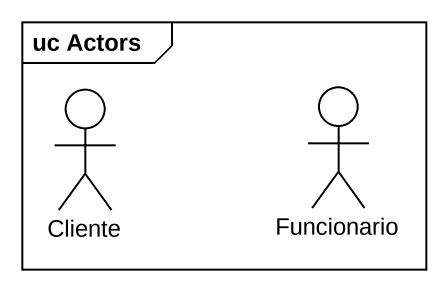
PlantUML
@startuml
mainframe uc Actors
actor Cliente
actor Funcionario
@enduml
